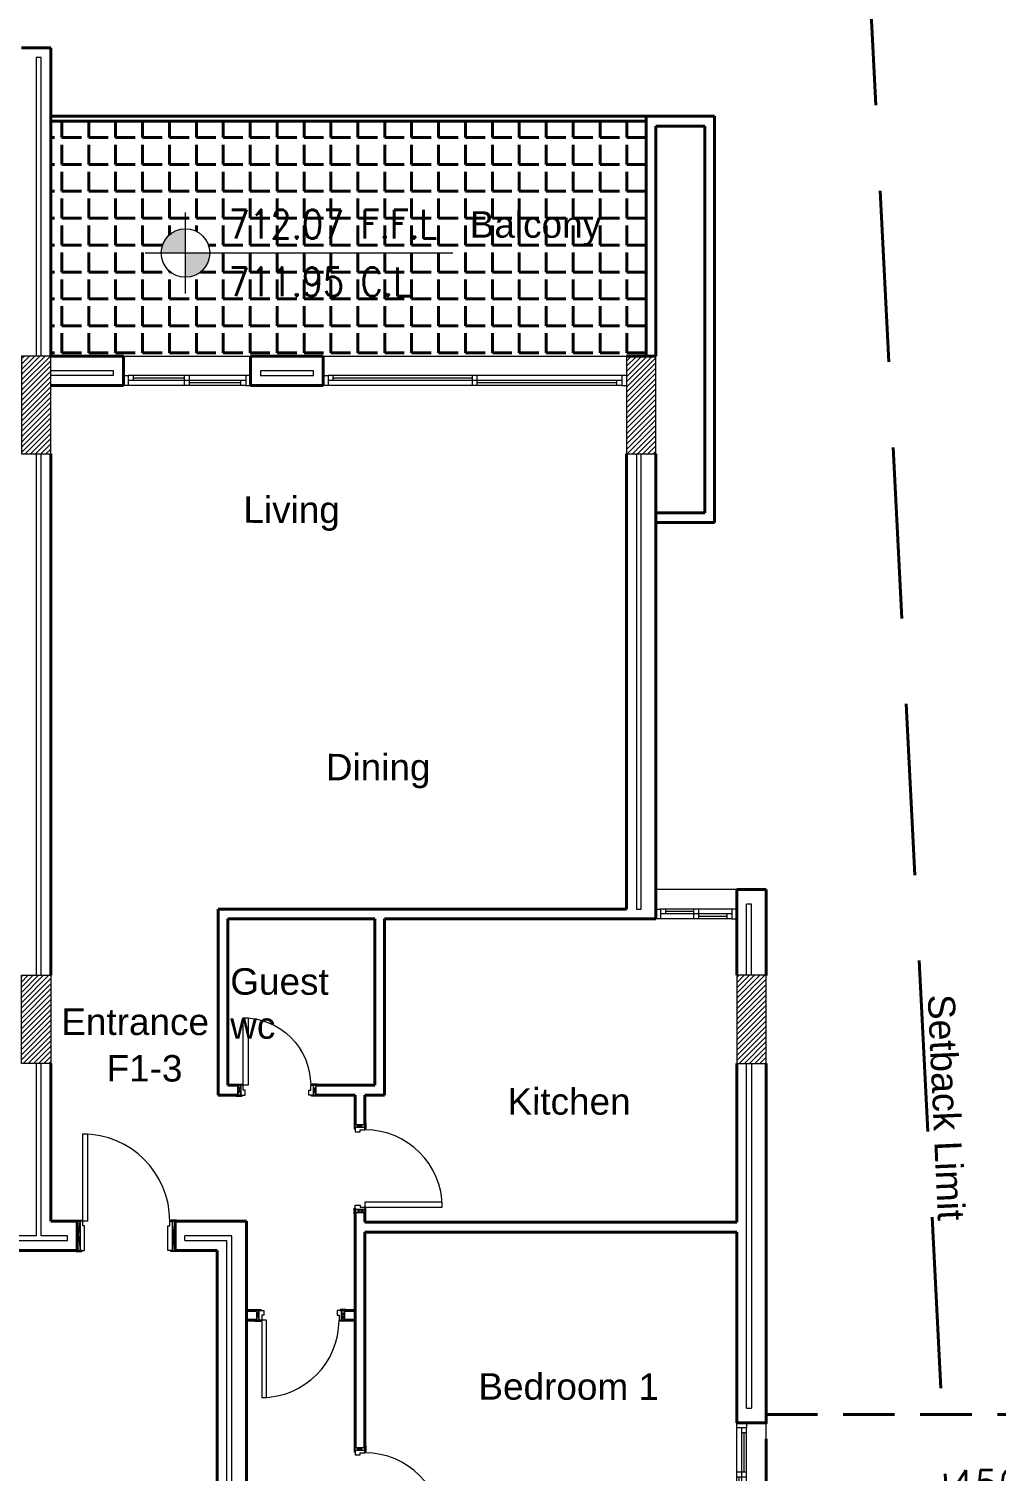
# Model space of a CAD drawing. Header units: metres. Extents: x -322116 to -321123, y -26723 to -26468.
# Drawn here: x -321518.34 to -321508.45, y -26549.2 to -26534.46 of the extents above; entities that cross this region are included whole.
import ezdxf

# ---------------------------------------------------------------- set-up
doc = ezdxf.new("R2010")
doc.units = ezdxf.units.M
doc.header["$LTSCALE"] = 7
doc.header["$MEASUREMENT"] = 0
doc.header["$PDMODE"] = 34
doc.header["$PDSIZE"] = 0.5
for name, pattern in [('1363-TXX-A-XXX-Plots layouts-R02$0$HIDDEN', [0.375, 0.25, -0.125]), ('DASHED', [0.75, 0.5, -0.25]), ('Hidden', [9.524999999999995, 6.349999999999998, -3.174999999999998])]:
    doc.linetypes.add(name, pattern=pattern)
for name, color, linetype, lineweight in [('1363TRXX-AS003$0$A-FLOR-IDEN', 4, 'Continuous', 18), ('A--GLAZ', 132, 'Continuous', 5), ('A-ANNO-TXT3', 6, 'Continuous', 30), ('A-DOOR', 134, 'Continuous', 18), ('A-FLOR-HIDN', 9, 'Hidden', 13), ('A-GRID-DIMS', 142, 'Continuous', 9), ('A-WALL-BLWO', 7, 'Continuous', 40), ('L-Structure', 5, 'Continuous', 15), ('PATT-CONC', 8, 'Continuous', 9), ('XREF-W09-A-ELEV04$0$A--SECT-TILE', 32, 'Continuous', 5)]:
    doc.layers.add(name, color=color, linetype=linetype, lineweight=lineweight)
doc.styles.add('1363TRXX-AS003$0$EG_SIMPLEX', font='SIMPLEX.shx')
doc.styles.add('EG_SIMPLEX', font='SIMPLEX.shx')
doc.styles.get("Standard").update_dxf_attribs({"font": 'romans.shx', "height": 0.5})
doc.dimstyles.new('ERGA-M-0200', dxfattribs={"dimscale": 1.15, "dimtxt": 0.2, "dimasz": 0.2, "dimexe": 0.1, "dimexo": 0.1, "dimgap": 0.06, "dimtad": 1, "dimdec": 1, "dimlfac": 100, "dimrnd": 5, "dimdsep": 46, "dimtxsty": 'EG_SIMPLEX', "dimblk1": 'OBLIQUE', "dimblk2": 'OBLIQUE', "dimsah": 1, "dimcen": 0.3, "dimclrd": 256, "dimclre": 256, "dimclrt": 2, "dimadec": 0, "dimazin": 0, "dimtfac": 1, "dimtdec": 1, "dimtix": 1, "dimtmove": 2, "dimatfit": 3, "dimldrblk": 'OBLIQUE', "dimfxl": 1, "dimtolj": 1, "dimtzin": 0, "dimarcsym": 0})

# ---------------------------------------------------------------- blocks, each defined once
blk = doc.blocks.new('plot limit')
at = {"color": 5, "linetype": 'DASHED', "ltscale": 0.5}
blk.add_lwpolyline([(-321703.4828878448, -26753.86588130182), (-321705.0008411783, -26724.01061953767), (-321711.8379519616, -26724.57260549907), (-321722.2069098112, -26724.9338021102), (-321726.106961773, -26724.92804324097), (-321730.0750071636, -26724.73134530149), (-321732.3892933937, -26754.27359356594)], dxfattribs=at)
at = {"layer": 'A-ANNO-TXT3', "lineweight": 5, "insert": (-321703.8756627952, -26739.34856679604, 1.337654657e-07), "char_height": 0.2759999999999999, "attachment_point": 1, "rotation": 272.5853032137958}
blk.add_mtext_dynamic_manual_height_columns('\\A1;{\\fArial Unicode MS|b0|i0|c0|p34;Setback Limit}', width=3.166191597132079, gutter_width=3.692828908706982, heights=[1.119141718466554], dxfattribs=at)
blk = doc.blocks.new('*U44')
for p, q in [((49.99999999999982, 100.0000000000014), (3049.999999999999, 100.0000000000014)), ((49.99999999999982, 50.00000000000072), (3049.999999999999, 50.00000000000072)), ((49.99999999999982, 0), (3049.999999999999, 0)), ((100.0000000000014, -1.4069e-12), (99.99999999999963, 49.99999999999574)), ((100.0000000000014, 25.00000000000071), (1525.000000000001, 25.00000000000071)), ((1525, 0), (1525, 100.0000000000014)), ((1575, 0), (1575, 100.0000000000014)), ((1575, 74.99999999999787), (2999.999999999998, 74.99999999999787)), ((2999.999999999998, 100), (2999.999999999998, 49.99999999999928))]:
    blk.add_line(p, q)
for points in [[(0, 100.0000000000014), (49.99999999999982, 100.0000000000014), (49.99999999999982, 0), (0, 0)], [(3100, 100.0000000000014), (3049.999999999999, 100.0000000000014), (3049.999999999999, 0), (3100, 0)]]:
    blk.add_lwpolyline(points)
blk = doc.blocks.new('*U35')
for p, q in [((49.99999999999982, 100.0000000000014), (1249.999999999999, 100.0000000000014)), ((49.99999999999982, 50.00000000000072), (1249.999999999999, 50.00000000000072)), ((49.99999999999982, 0), (1249.999999999999, 0)), ((100.0000000000014, -1.4069e-12), (99.99999999999963, 49.99999999999574)), ((100.0000000000014, 25.00000000000071), (625.0000000000014, 25.00000000000071)), ((624.9999999999995, 0), (624.9999999999995, 100.0000000000014)), ((675.0000000000003, 0), (675.0000000000003, 100.0000000000014)), ((675.0000000000003, 74.99999999999787), (1199.999999999998, 74.99999999999787)), ((1199.999999999998, 100), (1199.999999999998, 49.99999999999928))]:
    blk.add_line(p, q)
for points in [[(0, 100.0000000000014), (49.99999999999982, 100.0000000000014), (49.99999999999982, 0), (0, 0)], [(1300, 100.0000000000014), (1249.999999999999, 100.0000000000014), (1249.999999999999, 0), (1300, 0)]]:
    blk.add_lwpolyline(points)
blk = doc.blocks.new('*U572')
for p, q in [((-350.0000000000001, -50.00000000000009), (-320.0000000000001, -150.0000000661767)), ((-350.0000000000001, -150.0000000661767), (-320.0000000000001, -50.00000000000009)), ((549.9999999999999, -50.00000000000006), (519.9999999999999, -150.0000000661767)), ((549.9999999999999, -150.0000000661767), (519.9999999999999, -50.00000000000006))]:
    blk.add_line(p, q)
for points in [[(444.9999999999999, 739.9999999999999), (445, -50.00000000000009), (494.9999999999999, -50.00000000000006), (494.9999999999998, 739.9999999999999)], [(-365.0000000000001, -40.00000000000009), (-305.0000000000001, -40.00000000000009), (-305.0000000000001, -50.00000000000009), (-365.0000000000001, -50.00000000000009)], [(-320.0000000000001, -150.0000000661767), (-350.0000000000001, -150.0000000661767), (-350.0000000000001, -50.00000000000009), (-320.0000000000001, -50.00000000000009)], [(-295.0000000000001, -50), (-320.0000000000001, -50.00000000000003), (-320.0000000000001, -150.0000000661767), (-275.0000000000001, -150.0000000661767), (-275.0000000000001, -100), (-295.0000000000001, -100), (-295.0000000000001, -50.00000000000006)], [(494.9999999999999, -50.00000000000003), (519.9999999999999, -50.00000000000003), (519.9999999999999, -150.0000000661767), (474.9999999999999, -150.0000000661767), (474.9999999999999, -100), (494.9999999999999, -100), (494.9999999999999, -50.00000000000006)], [(564.9999999999999, -40.00000000000006), (504.9999999999999, -40.00000000000006), (504.9999999999999, -50.00000000000006), (564.9999999999999, -50.00000000000006)], [(519.9999999999999, -150.0000000661767), (549.9999999999999, -150.0000000661767), (549.9999999999999, -50.00000000000006), (519.9999999999999, -50.00000000000006)], [(-365.0000000000001, -160.0000000661767), (-305.0000000000001, -160.0000000661767), (-305.0000000000001, -150.0000000661767), (-365.0000000000001, -150.0000000661767)], [(564.9999999999999, -160.0000000661767), (504.9999999999999, -160.0000000661767), (504.9999999999999, -150.0000000661767), (564.9999999999999, -150.0000000661767)]]:
    blk.add_lwpolyline(points, close=True)
blk.add_arc((495, -50.00000000000004), 790.0000000000001, 90, 180)
blk = doc.blocks.new('*U571')
for p, q in [((-250.0000000000001, -50.00000000000009), (-220.0000000000001, -150.0000000661767)), ((-250.0000000000001, -150.0000000661767), (-220.0000000000001, -50.00000000000009)), ((549.9999999999999, -50.00000000000006), (519.9999999999999, -150.0000000661767)), ((549.9999999999999, -150.0000000661767), (519.9999999999999, -50.00000000000006))]:
    blk.add_line(p, q)
for points in [[(444.9999999999999, 639.9999999999999), (445, -50.00000000000009), (494.9999999999999, -50.00000000000006), (494.9999999999998, 639.9999999999999)], [(-265.0000000000001, -40.00000000000009), (-205.0000000000001, -40.00000000000009), (-205.0000000000001, -50.00000000000009), (-265.0000000000001, -50.00000000000009)], [(-220.0000000000001, -150.0000000661767), (-250.0000000000001, -150.0000000661767), (-250.0000000000001, -50.00000000000009), (-220.0000000000001, -50.00000000000009)], [(-195.0000000000001, -50), (-220.0000000000001, -50.00000000000003), (-220.0000000000001, -150.0000000661767), (-175.0000000000001, -150.0000000661767), (-175.0000000000001, -100), (-195.0000000000001, -100), (-195.0000000000001, -50.00000000000006)], [(494.9999999999999, -50.00000000000003), (519.9999999999999, -50.00000000000003), (519.9999999999999, -150.0000000661767), (474.9999999999999, -150.0000000661767), (474.9999999999999, -100), (494.9999999999999, -100), (494.9999999999999, -50.00000000000006)], [(564.9999999999999, -40.00000000000006), (504.9999999999999, -40.00000000000006), (504.9999999999999, -50.00000000000006), (564.9999999999999, -50.00000000000006)], [(519.9999999999999, -150.0000000661767), (549.9999999999999, -150.0000000661767), (549.9999999999999, -50.00000000000006), (519.9999999999999, -50.00000000000006)], [(-265.0000000000001, -160.0000000661767), (-205.0000000000001, -160.0000000661767), (-205.0000000000001, -150.0000000661767), (-265.0000000000001, -150.0000000661767)], [(564.9999999999999, -160.0000000661767), (504.9999999999999, -160.0000000661767), (504.9999999999999, -150.0000000661767), (564.9999999999999, -150.0000000661767)]]:
    blk.add_lwpolyline(points, close=True)
blk.add_arc((495, -50.00000000000004), 690, 90, 180)
blk = doc.blocks.new('*U575')
for p, q in [((-200.0000000596045, 2.84e-14), (-170.0000000596045, -299.9999999999999)), ((-200.0000000596045, -299.9999999999999), (-170.0000000596045, 2.84e-14)), ((799.9999999403955, 2.84e-14), (769.9999999403955, -299.9999999999999)), ((799.9999999403955, -299.9999999999999), (769.9999999403955, 2.84e-14))]:
    blk.add_line(p, q)
for points in [[(-95.00000005960443, 890), (-95.00000005960464, 0), (-145.0000000596045, 0), (-145.0000000596044, 890)], [(-215.0000000596045, 10.00000000000003), (-155.0000000596045, 10), (-155.0000000596045, 0), (-215.0000000596045, 2.84e-14)], [(-170.0000000596045, -299.9999999999999), (-200.0000000596045, -299.9999999999999), (-200.0000000596045, 2.84e-14), (-170.0000000596045, 2.84e-14)], [(-145.0000000596045, 2.84e-14), (-170.0000000596045, 5.68e-14), (-170.0000000596045, -299.9999999999999), (-125.0000000596045, -300), (-125.0000000596045, -49.99999999999997), (-145.0000000596045, -49.99999999999997), (-145.0000000596045, 0)], [(744.9999999403955, 8.53e-14), (769.9999999403955, 8.53e-14), (769.9999999403955, -299.9999999999999), (724.9999999403955, -299.9999999999999), (724.9999999403955, -49.99999999999997), (744.9999999403955, -49.99999999999991), (744.9999999403955, 2.84e-14)], [(814.9999999403955, 10.00000000000003), (754.9999999403955, 10.00000000000003), (754.9999999403955, 2.84e-14), (814.9999999403955, 2.84e-14)], [(769.9999999403955, -299.9999999999999), (799.9999999403955, -299.9999999999999), (799.9999999403955, 2.84e-14), (769.9999999403955, 2.84e-14)], [(-215.0000000596045, -309.9999999999999), (-155.0000000596045, -310), (-155.0000000596045, -300), (-215.0000000596045, -299.9999999999999)], [(814.9999999403955, -309.9999999999999), (754.9999999403955, -309.9999999999999), (754.9999999403955, -299.9999999999999), (814.9999999403955, -299.9999999999999)]]:
    blk.add_lwpolyline(points, close=True)
blk.add_arc((-145.0000000596047, 3.67e-14), 889.9999999999998, 7e-15, 90)
blk = doc.blocks.new('*U573')
for p, q in [((49.99999999999982, 100.0000000000014), (999.9999999999991, 100.0000000000014)), ((49.99999999999982, 50.00000000000072), (999.9999999999991, 50.00000000000072)), ((49.99999999999982, 0), (999.9999999999991, 0)), ((100.0000000000014, -1.4069e-12), (99.99999999999963, 49.99999999999574)), ((100.0000000000014, 25.00000000000071), (500.0000000000014, 25.00000000000071)), ((499.9999999999995, 0), (499.9999999999995, 100.0000000000014)), ((550.0000000000003, 0), (550.0000000000003, 100.0000000000014)), ((550.0000000000003, 74.99999999999787), (949.9999999999977, 74.99999999999787)), ((949.9999999999982, 100), (949.9999999999977, 49.99999999999928))]:
    blk.add_line(p, q)
for points in [[(0, 100.0000000000014), (49.99999999999982, 100.0000000000014), (49.99999999999982, 0), (0, 0)], [(1050, 100.0000000000014), (999.9999999999991, 100.0000000000014), (999.9999999999991, 0), (1050, 0)]]:
    blk.add_lwpolyline(points)
blk = doc.blocks.new('_OBLIQUE')
at = {"color": 0, "linetype": 'ByBlock'}
blk.add_line((-0.5, -0.5), (0.5, 0.5), dxfattribs=at)
blk = doc.blocks.new('*D37')
at = {"layer": 'A-GRID-DIMS', "lineweight": -2, "transparency": 16777216}
for p, q in [((-321638.9385946017, -26572.05282682848), (-321639.6223874806, -26572.05282682848)), ((-321639.5073874806, -26572.05282682848), (-321639.5073874806, -26576.55282682848))]:
    blk.add_line(p, q, dxfattribs=at)
at = {"layer": 'Defpoints', "color": 0, "transparency": 16777216}
for p in [(-321638.8235946017, -26572.05282682863), (-321639.5073874801, -26576.55282682863), (-321639.5073874806, -26576.55282682863)]:
    blk.add_point(p, dxfattribs=at)
at = {"layer": 'A-GRID-DIMS', "lineweight": -2, "transparency": 16777216, "xscale": 0.115, "yscale": 0.115, "zscale": 0.115}
for p, rotation in [((-321639.5073874806, -26572.05282682848), 90), ((-321639.5073874806, -26576.55282682848), 270)]:
    blk.add_blockref('_OBLIQUE', p, dxfattribs=dict(at, rotation=rotation))
at = {"layer": 'A-GRID-DIMS', "color": 2, "transparency": 16777216, "insert": (-321639.6856374805, -26574.30282682848), "char_height": 0.2875, "attachment_point": 5, "rotation": 89.99999999999999, "style": 'EG_SIMPLEX'}
blk.add_mtext('\\A1;450', dxfattribs=at)
blk = doc.blocks.new('*D38')
at = {"layer": 'A-GRID-DIMS', "lineweight": -2, "transparency": 16777216}
for p, q in [((-321640.3980726585, -26573.29559776972), (-321640.3980726585, -26572.97773420158)), ((-321634.8980726585, -26573.29559776972), (-321634.8980726585, -26572.97773420158)), ((-321640.3980726585, -26573.09273420159), (-321634.8980726585, -26573.09273420159))]:
    blk.add_line(p, q, dxfattribs=at)
at = {"layer": 'Defpoints', "color": 0, "transparency": 16777216}
for p in [(-321634.8980726585, -26573.09273420164), (-321640.3980726585, -26573.41059776978), (-321634.8980726585, -26573.41059776978)]:
    blk.add_point(p, dxfattribs=at)
at = {"layer": 'A-GRID-DIMS', "lineweight": -2, "transparency": 16777216, "xscale": 0.115, "yscale": 0.115, "zscale": 0.115, "rotation": 180}
blk.add_blockref('_OBLIQUE', (-321640.3980726585, -26573.09273420159), dxfattribs=at)
at = {"layer": 'A-GRID-DIMS', "lineweight": -2, "transparency": 16777216, "xscale": 0.115, "yscale": 0.115, "zscale": 0.115}
blk.add_blockref('_OBLIQUE', (-321634.8980726585, -26573.09273420159), dxfattribs=at)
at = {"layer": 'A-GRID-DIMS', "color": 2, "transparency": 16777216, "insert": (-321637.6480726585, -26572.91448420158), "char_height": 0.2875, "attachment_point": 5, "style": 'EG_SIMPLEX'}
blk.add_mtext('\\A1;550', dxfattribs=at)
blk = doc.blocks.new('*U45')
for p, q in [((49.99999999999982, 100.0000000000014), (779.9999999999991, 100.0000000000014)), ((49.99999999999982, 50.00000000000072), (779.9999999999991, 50.00000000000072)), ((49.99999999999982, 0), (779.9999999999991, 0)), ((100.0000000000014, -1.4069e-12), (99.99999999999963, 49.99999999999574)), ((100.0000000000014, 25.00000000000071), (390.0000000000014, 25.00000000000071)), ((389.9999999999995, 0), (389.9999999999995, 100.0000000000014)), ((440.0000000000005, 0), (440.0000000000005, 100.0000000000014)), ((440.0000000000005, 74.99999999999787), (729.9999999999977, 74.99999999999787)), ((729.9999999999982, 100), (729.9999999999977, 49.99999999999928))]:
    blk.add_line(p, q)
for points in [[(0, 100.0000000000014), (49.99999999999982, 100.0000000000014), (49.99999999999982, 0), (0, 0)], [(830, 100.0000000000014), (779.9999999999991, 100.0000000000014), (779.9999999999991, 0), (830, 0)]]:
    blk.add_lwpolyline(points)
blk = doc.blocks.new('12')
at = {"layer": 'A-ANNO-TXT3', "lineweight": 5, "insert": (-321643.8304948431, -26536.32810557105, 1.337654657e-07), "char_height": 0.27, "attachment_point": 1, "rotation": 359.90082884625076}
blk.add_mtext_dynamic_manual_height_columns('\\A1;{\\fArial Unicode MS|b0|i0|c0|p34;Balcony}', width=1.423930504572675, gutter_width=3.077357423922487, heights=[0.4674026496360196], dxfattribs=at)
blk = doc.blocks.new('block')
at = {"layer": 'PATT-CONC', "transparency": 33554610}
h = blk.add_hatch(dxfattribs=at)
h.set_pattern_fill('ANSI31', color=8, scale=0.3)
h.set_pattern_definition([(45, (195, 0), (-0.0265165042944955, 0.0265165042944955), [])])
h.paths.add_polyline_path([(-321663.3289088202, -26546.45811468678), (-321663.3289088202, -26546.75811468904), (-321664.2289088177, -26546.7581146962), (-321664.2289088167, -26546.45811468678)])
h.paths.add_polyline_path([(-321642.2286993939, -26538.80811469892), (-321641.928699394, -26538.80811469894), (-321641.928699394, -26537.80811469894), (-321642.2286993939, -26537.80811469894)])
h.paths.add_polyline_path([(-321648.4118350156, -26538.80811469896), (-321648.1118350158, -26538.80811469897), (-321648.1118350158, -26537.80811469897), (-321648.4118350156, -26537.80811469897)])
h.paths.add_polyline_path([(-321652.2118349859, -26539.3081146984), (-321651.9118349861, -26539.30811469841), (-321651.9118349861, -26538.50811469859), (-321652.2118349859, -26538.50811469859)])
h.paths.add_polyline_path([(-321658.4118350359, -26538.80811469914), (-321658.1118350361, -26538.80811469915), (-321658.1118350361, -26537.80811469915), (-321658.4118350359, -26537.80811469915)])
h.paths.add_polyline_path([(-321658.4118411872, -26547.35811483196), (-321658.1118411849, -26547.35811483196), (-321658.1118411777, -26548.25811482958), (-321658.4118411872, -26548.25811482853)])
h.paths.add_polyline_path([(-321648.4133233302, -26544.13481260999), (-321648.1133233279, -26544.13481260999), (-321648.1133233208, -26545.0348126076), (-321648.4133233302, -26545.03481260655)])
h.paths.add_polyline_path([(-321664.6118355862, -26538.70811469893), (-321664.3118355864, -26538.70811469894), (-321664.3118355864, -26537.80811469894), (-321664.6118355862, -26537.80811469894)])
h.paths.add_polyline_path([(-321640.8018350159, -26544.13481260999), (-321641.1018350258, -26544.13481260999), (-321641.1018350283, -26545.03481262538), (-321640.801835026, -26545.03481262299)])
h.paths.add_polyline_path([(-321651.9118349875, -26547.95811513555), (-321652.856269127, -26547.95811513555), (-321652.856269127, -26548.25811511486), (-321651.9118349875, -26548.25811511486)])
at = {"layer": 'L-Structure'}
for points in [[(-321648.4118350156, -26538.80811469896), (-321648.1118350158, -26538.80811469897), (-321648.1118350158, -26537.80811469897), (-321648.4118350156, -26537.80811469897), (-321648.4118350157, -26538.80811469896)], [(-321642.2286993939, -26538.80811469892), (-321641.928699394, -26538.80811469894), (-321641.928699394, -26537.80811469894), (-321642.2286993939, -26537.80811469894), (-321642.2286993939, -26538.80811469892)]]:
    blk.add_lwpolyline(points, dxfattribs=at)
for points in [[(-321648.4133233302, -26544.13481260999), (-321648.1133233279, -26544.13481260999), (-321648.1133233208, -26545.0348126076), (-321648.4133233302, -26545.03481260655)], [(-321640.8018350159, -26544.13481260999), (-321641.1018350258, -26544.13481260999), (-321641.1018350283, -26545.03481262538), (-321640.801835026, -26545.03481262299)]]:
    blk.add_lwpolyline(points, close=True, dxfattribs=at)
blk = doc.blocks.new('1363TRXX-AS003$0$TAG-LEV-PL1')
h = blk.add_hatch(color=256)
h.paths.add_polyline_path([(-1.164153e-10, 168.7499997205941, 0.4142135623730951), (-168.749999808031, -3.492550462e-07), (-1.164153e-10, -3.492550462e-07)])
h.paths.add_polyline_path([(168.7499998951098, -3.492550462e-07), (-1.164153e-10, -3.492550462e-07), (-1.164153e-10, -168.7500000698473, 0.4142135623730951)])
for p, q in [((-1.164153e-10, -281.2500000000092), (-1.164153e-10, 281.2500000000018)), ((-281.2499999126302, -9.0808e-12), (1859.04039272695, -9.0808e-12))]:
    blk.add_line(p, q)
blk.add_circle((8.71950761e-08, -9.0808e-12), 168.7499999607097)
at = {"style": '1363TRXX-AS003$0$EG_SIMPLEX', "width": 0.85}
for tag, p in [('F.F.L.', (450.0000002443556, 150.0000001396892)), ('C.L.', (450.0000002443556, -450.0000004190935))]:
    blk.add_attdef(tag, p, '', height=300, dxfattribs=at)
blk = doc.blocks.new('c112')
at = {"layer": 'A-WALL-BLWO', "linetype": '1363-TXX-A-XXX-Plots layouts-R02$0$HIDDEN', "lineweight": -2, "ltscale": 0.3}
blk.add_lwpolyline([(-321640.3980726585, -26572.05282682861), (-321634.8980726585, -26572.05282682861), (-321634.8980726585, -26576.55282682861), (-321640.3980726585, -26576.55282682861), (-321640.3980726585, -26572.05282682861)], dxfattribs=at)
at = {"layer": 'A-GRID-DIMS'}
dim = blk.add_linear_dim(base=(-321639.5073874806, -26576.55282682863), p1=(-321638.8235946016, -26572.05282682861), p2=(-321639.50738748, -26576.55282682861), angle=90, dimstyle='ERGA-M-0200', override={"dimtxt": 0.25, "dimasz": 0.1, "dimgap": 0.03, "dimfxl": 100}, dxfattribs=at)
dim.commit()
dim.dimension.update_dxf_attribs({"geometry": '*D37', "text_midpoint": (-321639.6856374805, -26574.30282682853)})
dim = blk.add_linear_dim(base=(-321634.8980726585, -26573.09273420164), p1=(-321640.3980726585, -26573.41059776978), p2=(-321634.8980726585, -26573.41059776978), dimstyle='ERGA-M-0200', override={"dimtxt": 0.25, "dimasz": 0.1, "dimgap": 0.03, "dimfxl": 100}, dxfattribs=at)
dim.commit()
dim.dimension.update_dxf_attribs({"geometry": '*D38', "text_midpoint": (-321637.6480726585, -26572.91448420164)})
blk = doc.blocks.new('building')
at = {"layer": 'A-WALL-BLWO', "transparency": 33554636}
h = blk.add_hatch(dxfattribs=at)
h.set_pattern_fill('ANGLE', color=8)
h.set_pattern_definition([(0, (-65, 0), (0, 0.275), [0.2, -0.075]), (90, (-65, 0), (-0.275, 0), [0.2, -0.075])])
h.paths.add_polyline_path([(-321707.0286993941, -26535.4081151439), (-321713.1118350132, -26535.4081151439), (-321713.1118350111, -26537.80811469897), (-321712.3702672002, -26537.80811469897), (-321711.070267205, -26537.80811469868), (-321710.3286993941, -26537.80811469874), (-321707.2286993941, -26537.80811469862), (-321707.028699394, -26537.80811469883)])
h.paths.add_polyline_path([(-321711.4881573619, -26536.75496851464, -1), (-321711.9842823739, -26536.75496851464, -1)], flags=16)
h.paths.add_polyline_path([(-321710.5413956201, -26538.26272779428), (-321710.5413956201, -26537.65350160381), (-321710.9726456201, -26537.65350160381), (-321710.9726456201, -26538.26272779428)], flags=9)
h.paths.add_polyline_path([(-321710.4617850599, -26537.63499601852), (-321709.5787493456, -26537.63499601852), (-321709.5787493456, -26537.20374601852), (-321710.4617850599, -26537.20374601852)], flags=24)
h.paths.add_polyline_path([(-321712.1258401529, -26537.02463277846), (-321712.1258401529, -26536.14159706418), (-321712.5570901529, -26536.14159706418), (-321712.5570901529, -26537.02463277846)], flags=24)
h.paths.add_polyline_path([(-321713.5664480688, -26537.38060504236), (-321712.9572218783, -26537.38060504236), (-321712.9572218783, -26536.94935504236), (-321713.5664480688, -26536.94935504236)], flags=9)
h.paths.add_polyline_path([(-321708.9267503325, -26536.76765654126), (-321707.4498562283, -26536.7702128454), (-321707.448747827, -26536.12983863412), (-321708.9256419312, -26536.12728232998)], flags=24)
h.paths.add_polyline_path([(-321711.3687198705, -26536.68146851096), (-321708.8774198705, -26536.68146859225), (-321708.8774198561, -26536.24046859225), (-321711.3687198561, -26536.24046851097)], flags=24)
h.paths.add_polyline_path([(-321711.3687198698, -26537.26946851014), (-321709.1749198698, -26537.26946858172), (-321709.1749198554, -26536.82846858172), (-321711.3687198554, -26536.82846851014)], flags=24)
at = {"layer": 'A-FLOR-HIDN', "linetype": 'ByBlock', "ltscale": 0.1}
for p, q in [((-321712.3702672002, -26537.80811469897), (-321711.070267205, -26537.80811469868)), ((-321710.3286993941, -26537.80811469874), (-321707.2286993941, -26537.80811469862)), ((-321706.1018350159, -26543.25811468845), (-321706.9286993941, -26543.25811468845)), ((-321705.8018350157, -26549.75811511494), (-321705.8018350241, -26548.70811469376))]:
    blk.add_line(p, q, dxfattribs=at)
at = {"layer": 'A-WALL-BLWO'}
for p, q in [((-321713.1118350138, -26534.6581151439), (-321713.4118350138, -26534.6581151439)), ((-321707.028699394, -26537.80811469862), (-321707.0286993941, -26535.35811518547)), ((-321706.3286993916, -26535.35811518547), (-321707.0286993941, -26535.35811518547)), ((-321706.928699394, -26537.80811469862), (-321706.9286993942, -26535.45811518545)), ((-321706.4286993916, -26535.45811518545), (-321706.9286993942, -26535.45811518545)), ((-321706.4286993915, -26539.40811511443), (-321706.4286993916, -26535.45811518545)), ((-321706.3286993915, -26539.50811511441), (-321706.3286993916, -26535.35811518547)), ((-321712.3702672002, -26538.10811469867), (-321712.3702672002, -26537.80811469897)), ((-321711.070267205, -26538.10811469867), (-321711.070267205, -26537.80811469891)), ((-321710.3286993941, -26537.80811469874), (-321710.3286993941, -26538.10811469867)), ((-321707.2286993941, -26537.80811469862), (-321706.928699394, -26537.80811469862)), ((-321712.3702672001, -26538.10811469873), (-321713.1118350111, -26538.10811469867)), ((-321710.328699394, -26538.10811469867), (-321711.070267205, -26538.10811469873)), ((-321713.1118350276, -26538.80811469896), (-321713.1118350419, -26544.13481260999)), ((-321707.2286993941, -26538.80811469893), (-321707.2286993941, -26543.45811468846)), ((-321706.9286993941, -26539.40811511443), (-321706.4286993915, -26539.40811511443)), ((-321706.9286993941, -26539.50811511441), (-321706.3286993915, -26539.50811511441)), ((-321705.8018350159, -26543.25811468845), (-321706.1018350159, -26543.25811468845)), ((-321706.1018350159, -26544.13481260999), (-321706.1018350159, -26543.25811468845)), ((-321707.2286993941, -26543.45811468846), (-321711.4018350158, -26543.45811468846)), ((-321711.4018350158, -26545.35811468842), (-321711.4018350158, -26543.45811468846)), ((-321711.3018350158, -26545.25811468845), (-321711.3018350158, -26543.55811468844)), ((-321709.8018350158, -26543.55811468849), (-321711.3018350158, -26543.55811468844)), ((-321709.8018350158, -26545.25811468845), (-321709.8018350158, -26543.55811468844)), ((-321706.9286993941, -26543.55811468844), (-321709.7018350158, -26543.55811468849)), ((-321709.7018350158, -26545.35811468848), (-321709.7018350158, -26543.55811468844)), ((-321713.1118350443, -26545.03481260761), (-321713.1118350486, -26546.64555127252)), ((-321711.2018350165, -26545.35811468848), (-321711.4018350158, -26545.35811468848)), ((-321711.2018350165, -26545.25811468845), (-321711.3018350158, -26545.25811468845)), ((-321709.8018350158, -26545.25811468845), (-321710.4018350166, -26545.25811468845)), ((-321710.0018350158, -26545.35811468848), (-321710.4018350166, -26545.35811468848)), ((-321710.0018350158, -26545.65811468847), (-321710.0018350158, -26545.35811468848)), ((-321709.7018350158, -26545.35811468848), (-321709.9018350158, -26545.35811468848)), ((-321709.9018350158, -26545.6581146883, -1.347967782e-07), (-321709.9018350158, -26545.35811468848)), ((-321713.1118350535, -26546.64555127252), (-321712.8415581911, -26546.64555127252)), ((-321712.841558193, -26546.94555127251, -3.66122777e-08), (-321712.841558193, -26546.64555127252, -3.66122777e-08)), ((-321711.8415581931, -26546.94555127251, 5.180519338e-07), (-321711.8415581931, -26546.64555127252, 5.180519338e-07)), ((-321711.8415581912, -26546.64555127252), (-321711.1118350187, -26546.64555127252)), ((-321711.1118350158, -26550.0581146889), (-321711.1118350187, -26546.64555127252)), ((-321710.0018350158, -26548.95811468846), (-321710.0018350158, -26546.55811468844)), ((-321709.9018350159, -26546.65811468847), (-321709.9018350159, -26546.55811468844)), ((-321706.1018350159, -26546.65811468847), (-321709.9018350159, -26546.65811468847)), ((-321706.1018350159, -26546.75811468845), (-321709.9018350159, -26546.75811468845)), ((-321709.9018350159, -26546.75811468845), (-321709.9018350159, -26548.95811468846)), ((-321713.7424008374, -26546.94555127251), (-321712.841558193, -26546.94555127251)), ((-321711.8415581911, -26546.94555127251), (-321711.4118350185, -26546.94555127251)), ((-321711.4118350158, -26549.75811468891), (-321711.4118350186, -26546.94555127251)), ((-321711.1118350158, -26547.55811511498), (-321711.0118350218, -26547.55811511498)), ((-321710.1118350216, -26547.55811511492), (-321710.0018350158, -26547.55811511487)), ((-321711.1118350158, -26547.6581151149), (-321711.0118350215, -26547.6581151149)), ((-321710.1118350219, -26547.6581151149), (-321710.0018350158, -26547.6581151149))]:
    blk.add_line(p, q, dxfattribs=at)
at = {"layer": 'A-WALL-BLWO', "color": 4}
for p, q in [((-321713.1118350138, -26535.35811514391), (-321707.0286993941, -26535.35811514391)), ((-321713.1118350138, -26535.4081151439), (-321707.0286993941, -26535.4081151439))]:
    blk.add_line(p, q, dxfattribs=at)
at = {"layer": 'A-WALL-BLWO'}
for points in [[(-321712.3702672002, -26537.80811469897), (-321713.1118350111, -26537.80811469897), (-321713.1118350138, -26534.65811514396)], [(-321710.3286993941, -26537.80811469874), (-321711.070267205, -26537.80811469891)], [(-321706.9286993941, -26543.55811468844), (-321706.928699394, -26538.80811469893)], [(-321705.8018350159, -26544.1379980045), (-321705.8018350159, -26543.25811468845)], [(-321706.1018350241, -26548.70811469376), (-321705.8018350241, -26548.70811469376), (-321705.8018350241, -26545.03481262299)], [(-321706.1018350241, -26546.65811468847), (-321706.1018350241, -26545.03481262299)], [(-321706.1018350241, -26548.70811469376), (-321706.1018350241, -26546.75811468845)]]:
    blk.add_lwpolyline(points, dxfattribs=at)
at = {"layer": 'XREF-W09-A-ELEV04$0$A--SECT-TILE'}
for p, q in [((-321713.2618349369, -26534.75811514388), (-321713.2618349353, -26537.80811469897)), ((-321712.4702672001, -26538.00811469869), (-321712.4702672001, -26537.95811469899)), ((-321712.4702672001, -26538.00811469869), (-321713.1118350158, -26538.00811469864)), ((-321707.1286993941, -26538.80811469893), (-321707.1286993941, -26543.45811468846)), ((-321705.9518350159, -26543.40811468847), (-321706.0018350159, -26543.40811468847)), ((-321706.0018350159, -26544.13481260999), (-321706.0018350159, -26543.40811468847)), ((-321707.1286993941, -26543.45811468846), (-321707.0786993941, -26543.45811468846)), ((-321711.7415581931, -26546.84555127253, 5.180519338e-07), (-321711.7415581931, -26546.79555127254, 5.180519338e-07)), ((-321711.7415581931, -26546.84555127253), (-321711.3118350187, -26546.84555127253)), ((-321711.3118350159, -26549.85811468889), (-321711.3118350187, -26546.84555127253)), ((-321706.0018350241, -26548.55811469373), (-321705.9518350241, -26548.55811469373))]:
    blk.add_line(p, q, dxfattribs=at)
for points in [[(-321713.2118350113, -26537.80811469897), (-321713.2118350139, -26534.75811514388), (-321713.2618349369, -26534.75811514388)], [(-321712.4702672001, -26537.95811469899), (-321713.1118350158, -26537.95811469899)], [(-321713.261834947, -26538.80811469896), (-321713.261834947, -26544.13481260999)], [(-321713.2118350264, -26544.13481260999), (-321713.2118350264, -26538.80811469896)], [(-321707.0786993941, -26543.45811468846), (-321707.078699394, -26538.80811469893)], [(-321705.9518350159, -26544.13481260999), (-321705.9518350159, -26543.40811468847)], [(-321713.261834947, -26545.03481260708), (-321713.261834947, -26546.79555127248), (-321713.5674008352, -26546.79555127248), (-321713.5674008352, -26546.84555127259), (-321712.941558193, -26546.84555127259)], [(-321712.941558193, -26546.84555126857), (-321712.941558193, -26546.79555126841), (-321713.2118350264, -26546.79555126841), (-321713.2118350264, -26545.03481260726)], [(-321706.0018350241, -26548.55811469373), (-321706.0018350241, -26545.03481262299)], [(-321705.9518350241, -26545.03481262299), (-321705.9518350241, -26548.55811469373)]]:
    blk.add_lwpolyline(points, dxfattribs=at)
blk.add_lwpolyline([(-321710.428699394, -26537.95811469876), (-321710.970267205, -26537.95811469876), (-321710.970267205, -26538.00811469869), (-321710.428699394, -26538.00811469869)], close=True, dxfattribs=at)
at = {"layer": 'XREF-W09-A-ELEV04$0$A--SECT-TILE', "elevation": 2.332915513e-07}
blk.add_lwpolyline([(-321714.4518417761, -26554.01978815923), (-321714.4518417763, -26549.90811468894), (-321711.2618350169, -26549.90811468928), (-321711.2618350198, -26546.79555127289), (-321711.7415581931, -26546.79555127226)], dxfattribs=at)
at = {"layer": 'A--GLAZ', "xscale": -0.001, "yscale": 0.001, "zscale": 0.001}
for name, p in [('*U35', (-321711.070267205, -26538.10811469867)), ('*U44', (-321707.2286993941, -26538.10811469861)), ('*U45', (-321706.1018350159, -26543.55811468844))]:
    blk.add_blockref(name, p, dxfattribs=at)
at = {"layer": 'A--GLAZ', "xscale": -0.001, "yscale": 0.001, "zscale": 0.001, "rotation": 270}
blk.add_blockref('*U573', (-321706.1018350157, -26549.75811511494), dxfattribs=at)
at = {"layer": 'A-DOOR', "extrusion": (-1.497741534665966e-07, 5.546642628028628e-07, -0.999999999999835), "xscale": 0.0010000000000001, "yscale": 0.0010000000000001, "zscale": -0.001, "rotation": 359.9999999999952}
blk.add_blockref('*U571', (321710.6518350476, -26545.20811471386, 0.0334603168926796), dxfattribs=at)
at = {"layer": 'A-DOOR', "extrusion": (-5.546642628028529e-07, 1.497741534665701e-07, 0.999999999999835), "xscale": 0.0010000000000001, "yscale": 0.0010000000000001, "zscale": 0.0010000000000001, "rotation": 270}
for p in [(-321709.8518349653, -26546.00811471404, 0.1744649972686372), (-321709.8518349653, -26549.30811471403, 0.1744645030138162)]:
    blk.add_blockref('*U572', p, dxfattribs=at)
at = {"layer": 'A-DOOR', "extrusion": (-5.546642628028781e-07, -1.497741534666272e-07, 0.999999999999835), "xscale": 0.001, "yscale": 0.001, "zscale": 0.001, "rotation": 359.9999999999952}
blk.add_blockref('*U575', (-321712.6415581421, -26546.64555124544, 0.1824186257822402), dxfattribs=at)
at = {"layer": 'A-DOOR', "extrusion": (1.497741534665911e-07, 5.546642628028622e-07, 0.999999999999835), "xscale": 0.0010000000000001, "yscale": 0.0010000000000001, "zscale": 0.0010000000000001, "rotation": 179.9999999999952}
blk.add_blockref('*U572', (-321710.4618350368, -26547.70811508608, -0.0629090316760196), dxfattribs=at)
at = {"layer": 'A-WALL-BLWO', "rotation": 270}
blk.add_blockref('c112', (-295129.2490081873, -348189.0190377585), dxfattribs=at)
at = {"layer": 'A-ANNO-TXT3', "lineweight": 5, "insert": (-321711.1436048999, -26539.2417283603, 1.337654112e-07), "char_height": 0.27, "width": 5.925218433067837, "attachment_point": 1, "rotation": 359.90082884625076}
blk.add_mtext('\\A1;{\\fArial Unicode MS|b0|i0|c0|p34;Living\\P}', dxfattribs=at)
at = {"layer": 'A-ANNO-TXT3', "lineweight": 5, "char_height": 0.27, "attachment_point": 1, "rotation": 359.90082884625076}
for s, width, heights, insert in [('\\A1;{\\fArial Unicode MS|b0|i0|c0|p34;Dining}', 1.423930504572675, [0.4674026496360196], (-321710.3016580215, -26541.87184717599, 1.337654112e-07)), ('\\A1;{\\fArial Unicode MS|b0|i0|c0|p34;Guest \\Pwc}', 2.566172322409794, [1.973167527222561], (-321711.2778170969, -26544.06240369691, 7.91228558e-08)), ('\\A1;{\\fArial Unicode MS|b0|i0|c0|p34;Entrance}', 1.423930504572675, [0.4674026496360196], (-321713.0047964756, -26544.4732204726, 1.337654112e-07)), ('\\A1;{\\fArial Unicode MS|b0|i0|c0|p34;Kitchen}', 1.423930504572675, [0.4674026496360196], (-321708.4450802307, -26545.28744233423)), ('\\A1;{\\fArial Unicode MS|b0|i0|c0|p34;Bedroom 1}', 4.929917308628328, [1.693818772336797], (-321708.7422748163, -26548.1997284583))]:
    blk.add_mtext_dynamic_manual_height_columns(s, width=width, gutter_width=3.077357423922487, heights=heights, dxfattribs=dict(at, insert=insert))

msp = doc.modelspace()

# ---------------------------------------------------------------- block references
at = {"layer": '1363TRXX-AS003$0$A-FLOR-IDEN'}
ref = msp.add_blockref('1363TRXX-AS003$0$TAG-LEV-PL1', (-321516.736219868, -26536.75496851464), dxfattribs=dict(at, xscale=0.0014700000362087, yscale=0.0014700000362087, zscale=0.0014700000362087))
ref.add_attrib('C.L.', '711.95 C.L', (-321516.2952198674, -26537.19596851254), dxfattribs={"layer": '0', "height": 0.2940000000006997, "rotation": 359.9999981307026, "style": '1363TRXX-AS003$0$EG_SIMPLEX', "width": 0.85})
ref.add_attrib('F.F.L.', '712.07 F.F.L', (-321516.2952198681, -26536.60796851337), dxfattribs={"layer": '0', "height": 0.2940000000006997, "rotation": 359.9999981307026, "style": '1363TRXX-AS003$0$EG_SIMPLEX', "width": 0.85})
at = {"layer": 'A-WALL-BLWO'}
for name, p in [('plot limit', (195, 195.0261526494069)), ('building', (195, 0)), ('12', (130, 0)), ('block', (130, 0))]:
    msp.add_blockref(name, p, dxfattribs=at)

# ---------------------------------------------------------------- texts
at = {"layer": 'A-ANNO-TXT3', "lineweight": 5, "insert": (-321517.5425841918, -26544.94874911349), "char_height": 0.27, "attachment_point": 1, "rotation": 359.90082884625076}
msp.add_mtext_dynamic_manual_height_columns('\\A1;{\\fArial Unicode MS|b0|i0|c0|p34;F1-3}', width=4.735794042444697, gutter_width=3.077357423922487, heights=[1.962171016817114], dxfattribs=at)

doc.saveas('drawing.dxf')
